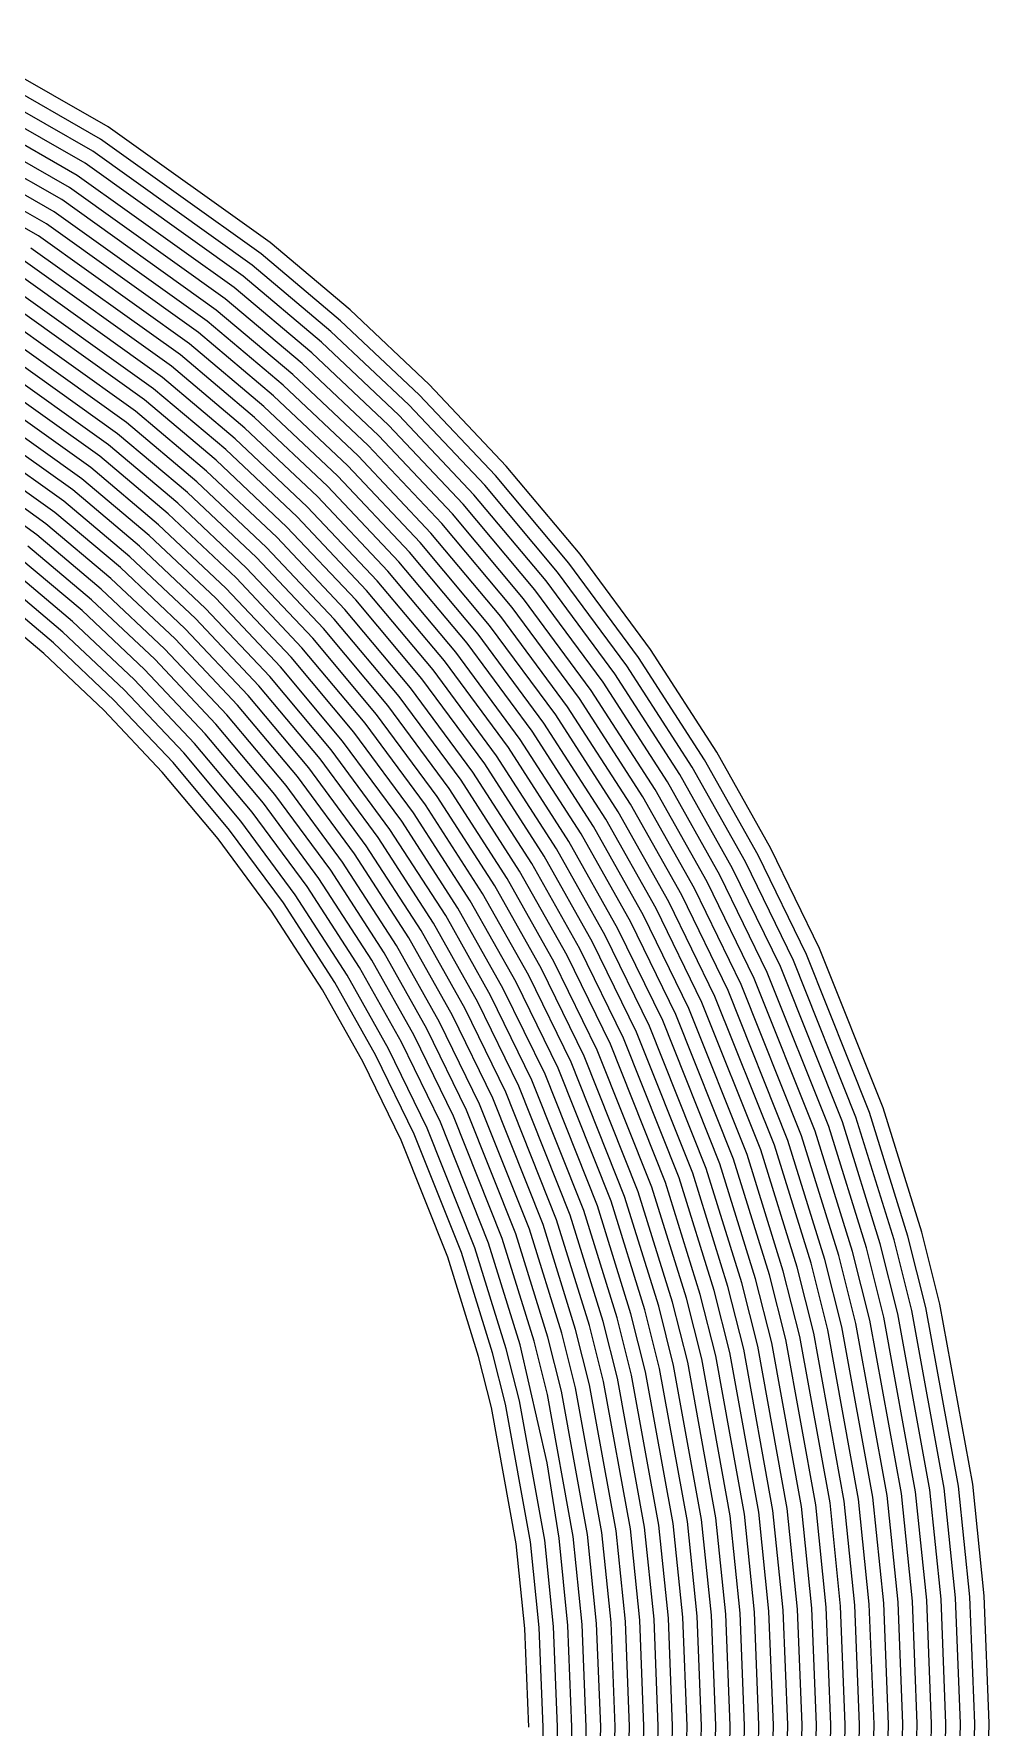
# Model space of a CAD drawing. Header units: metres. Extents: x -19 to 19, y -19.6 to 19.6.
# Drawn here: x -13.015 to -11.022, y -5.223 to -1.691 of the extents above; entities that cross this region are included whole.
import ezdxf

# ---------------------------------------------------------------- set-up
doc = ezdxf.new("R2010")
doc.units = ezdxf.units.M

msp = doc.modelspace()

# ---------------------------------------------------------------- linework, layer by layer
for p, q in [((-12.859789, -1.885251, 0.674715), (-13.199205, -1.691216, 0.678013)), ((-12.875955, -1.910529, 0.674203), (-13.212811, -1.717959, 0.677501)), ((-12.89212, -1.935807, 0.673692), (-13.226416, -1.744701, 0.67699)), ((-12.924452, -1.986363, 0.672668), (-13.253627, -1.798185, 0.675967)), ((-12.908286, -1.961085, 0.67318), (-13.240022, -1.771443, 0.676478)), ((-12.940618, -2.011641, 0.672157), (-13.267233, -1.824927, 0.675455)), ((-12.956784, -2.036919, 0.671645), (-13.280838, -1.851669, 0.674944)), ((-12.989116, -2.087475, 0.670622), (-13.308049, -1.905154, 0.673921)), ((-12.97295, -2.062197, 0.671133), (-13.294444, -1.878412, 0.674432)), ((-12.52231, -2.126461, 0.670274), (-12.859789, -1.885251, 0.674715)), ((-13.005281, -2.112753, 0.67011), (-13.321655, -1.931896, 0.673409)), ((-12.559736, -2.173376, 0.669258), (-12.89212, -1.935807, 0.673692)), ((-12.541023, -2.149918, 0.669766), (-12.875955, -1.910529, 0.674203)), ((-12.578448, -2.196833, 0.66875), (-12.908286, -1.961085, 0.67318)), ((-12.615873, -2.243747, 0.667734), (-12.940618, -2.011641, 0.672157)), ((-12.597161, -2.22029, 0.668242), (-12.924452, -1.986363, 0.672668)), ((-12.634586, -2.267204, 0.667226), (-12.956784, -2.036919, 0.671645)), ((-12.653299, -2.290661, 0.666718), (-12.97295, -2.062197, 0.671133)), ((-12.690724, -2.337575, 0.665703), (-13.005281, -2.112753, 0.67011)), ((-12.672011, -2.314118, 0.66621), (-12.989116, -2.087475, 0.670622)), ((-12.709436, -2.361032, 0.665195), (-13.021447, -2.138031, 0.669598)), ((-12.37531, -2.289526, 0.667001), (-12.541023, -2.149918, 0.669766)), ((-12.355337, -2.267131, 0.667505), (-12.52231, -2.126461, 0.670274)), ((-12.746862, -2.407946, 0.664179), (-13.053779, -2.188587, 0.668575)), ((-12.728149, -2.384489, 0.664687), (-13.037613, -2.163309, 0.669086)), ((-12.395283, -2.311921, 0.666498), (-12.559736, -2.173376, 0.669258)), ((-12.765574, -2.431403, 0.663671), (-13.069945, -2.213865, 0.668063)), ((-12.435228, -2.356711, 0.665491), (-12.597161, -2.22029, 0.668242)), ((-12.415255, -2.334316, 0.665994), (-12.578448, -2.196833, 0.66875)), ((-12.784287, -2.454861, 0.663163), (-13.086111, -2.239143, 0.667551)), ((-12.455201, -2.379106, 0.664987), (-12.615873, -2.243747, 0.667734)), ((-12.821712, -2.501775, 0.662147), (-13.118442, -2.289699, 0.666528)), ((-12.802999, -2.478318, 0.662655), (-13.102277, -2.264421, 0.66704)), ((-12.495147, -2.423896, 0.663981), (-12.653299, -2.290661, 0.666718)), ((-12.475174, -2.401501, 0.664484), (-12.634586, -2.267204, 0.667226)), ((-12.211511, -2.443976, 0.663791), (-12.37531, -2.289526, 0.667001)), ((-12.190296, -2.422753, 0.664288), (-12.355337, -2.267131, 0.667505)), ((-12.840425, -2.525232, 0.661639), (-13.134608, -2.314977, 0.666016)), ((-12.51512, -2.446291, 0.663477), (-12.672011, -2.314118, 0.66621)), ((-12.232726, -2.465199, 0.663295), (-12.395283, -2.311921, 0.666498)), ((-12.87785, -2.572146, 0.660623), (-13.16694, -2.365533, 0.664993)), ((-12.859137, -2.548689, 0.661131), (-13.150774, -2.340255, 0.665505)), ((-12.555066, -2.491081, 0.66247), (-12.709436, -2.361032, 0.665195)), ((-12.535093, -2.468686, 0.662974), (-12.690724, -2.337575, 0.665703)), ((-12.275156, -2.507646, 0.662302), (-12.435228, -2.356711, 0.665491)), ((-12.253941, -2.486422, 0.662798), (-12.415255, -2.334316, 0.665994)), ((-12.896562, -2.595603, 0.660115), (-13.183106, -2.390811, 0.664481)), ((-12.575039, -2.513476, 0.661967), (-12.728149, -2.384489, 0.664687)), ((-12.317587, -2.550092, 0.661309), (-12.475174, -2.401501, 0.664484)), ((-12.296371, -2.528869, 0.661805), (-12.455201, -2.379106, 0.664987)), ((-12.915275, -2.61906, 0.659607), (-13.199272, -2.416089, 0.66397)), ((-12.614985, -2.558266, 0.66096), (-12.765574, -2.431403, 0.663671)), ((-12.595012, -2.535871, 0.661463), (-12.746862, -2.407946, 0.664179)), ((-12.338802, -2.571315, 0.660812), (-12.495147, -2.423896, 0.663981)), ((-12.029703, -2.592767, 0.660591), (-12.190296, -2.422753, 0.664288)), ((-12.9527, -2.665974, 0.658591), (-13.231603, -2.466645, 0.662946)), ((-12.933988, -2.642517, 0.659099), (-13.215438, -2.441367, 0.663458)), ((-12.634957, -2.580661, 0.660457), (-12.784287, -2.454861, 0.663163)), ((-12.381232, -2.613762, 0.65982), (-12.535093, -2.468686, 0.662974)), ((-12.360017, -2.592539, 0.660316), (-12.51512, -2.446291, 0.663477)), ((-12.074552, -2.632652, 0.659618), (-12.232726, -2.465199, 0.663295)), ((-12.052127, -2.612709, 0.660104), (-12.211511, -2.443976, 0.663791)), ((-12.971413, -2.689431, 0.658083), (-13.247769, -2.491923, 0.662435)), ((-12.674903, -2.62545, 0.65945), (-12.821712, -2.501775, 0.662147)), ((-12.65493, -2.603055, 0.659953), (-12.802999, -2.478318, 0.662655)), ((-12.402447, -2.634985, 0.659323), (-12.555066, -2.491081, 0.66247)), ((-12.096976, -2.652594, 0.659131), (-12.253941, -2.486422, 0.662798)), ((-13.008838, -2.736345, 0.657068), (-13.280101, -2.542479, 0.661411)), ((-12.990125, -2.712888, 0.657575), (-13.263935, -2.517201, 0.661923)), ((-12.694876, -2.647845, 0.658946), (-12.840425, -2.525232, 0.661639)), ((-12.444877, -2.677432, 0.65833), (-12.595012, -2.535871, 0.661463)), ((-12.423662, -2.656208, 0.658827), (-12.575039, -2.513476, 0.661967)), ((-12.141825, -2.692479, 0.658158), (-12.296371, -2.528869, 0.661805)), ((-12.119401, -2.672537, 0.658644), (-12.275156, -2.507646, 0.662302)), ((-12.734822, -2.692635, 0.657939), (-12.87785, -2.572146, 0.660623)), ((-12.714849, -2.67024, 0.658443), (-12.859137, -2.548689, 0.661131)), ((-12.466092, -2.698655, 0.657834), (-12.614985, -2.558266, 0.66096)), ((-12.186674, -2.732365, 0.657184), (-12.338802, -2.571315, 0.660812)), ((-12.164249, -2.712422, 0.657671), (-12.317587, -2.550092, 0.661309)), ((-12.754795, -2.71503, 0.657436), (-12.896562, -2.595603, 0.660115)), ((-12.508523, -2.741101, 0.656841), (-12.65493, -2.603055, 0.659953)), ((-12.487308, -2.719878, 0.657337), (-12.634957, -2.580661, 0.660457)), ((-12.209098, -2.752307, 0.656698), (-12.360017, -2.592539, 0.660316)), ((-11.899225, -2.795202, 0.655902), (-12.052127, -2.612709, 0.660104)), ((-11.875637, -2.776647, 0.656374), (-12.029703, -2.592767, 0.660591)), ((-12.794741, -2.75982, 0.656429), (-12.933988, -2.642517, 0.659099)), ((-12.774768, -2.737425, 0.656933), (-12.915275, -2.61906, 0.659607)), ((-12.550953, -2.783548, 0.655848), (-12.694876, -2.647845, 0.658946)), ((-12.529738, -2.762325, 0.656345), (-12.674903, -2.62545, 0.65945)), ((-12.253947, -2.792192, 0.655725), (-12.402447, -2.634985, 0.659323)), ((-12.231523, -2.77225, 0.656211), (-12.381232, -2.613762, 0.65982)), ((-11.922812, -2.813756, 0.655429), (-12.074552, -2.632652, 0.659618)), ((-12.814714, -2.782215, 0.655926), (-12.9527, -2.665974, 0.658591)), ((-12.572168, -2.804771, 0.655352), (-12.714849, -2.67024, 0.658443)), ((-12.298796, -2.832077, 0.654751), (-12.444877, -2.677432, 0.65833)), ((-12.276372, -2.812135, 0.655238), (-12.423662, -2.656208, 0.658827)), ((-11.969986, -2.850865, 0.654484), (-12.119401, -2.672537, 0.658644)), ((-11.946399, -2.83231, 0.654957), (-12.096976, -2.652594, 0.659131)), ((-12.854659, -2.827005, 0.654919), (-12.990125, -2.712888, 0.657575)), ((-12.834687, -2.80461, 0.655422), (-12.971413, -2.689431, 0.658083)), ((-12.614598, -2.847217, 0.654359), (-12.754795, -2.71503, 0.657436)), ((-12.593383, -2.825994, 0.654855), (-12.734822, -2.692635, 0.657939)), ((-12.32122, -2.85202, 0.654265), (-12.466092, -2.698655, 0.657834)), ((-12.01716, -2.887974, 0.653539), (-12.164249, -2.712422, 0.657671)), ((-11.993573, -2.869419, 0.654011), (-12.141825, -2.692479, 0.658158)), ((-12.874632, -2.8494, 0.654416), (-13.008838, -2.736345, 0.657068)), ((-12.635813, -2.868441, 0.653862), (-12.774768, -2.737425, 0.656933)), ((-12.366069, -2.891905, 0.653291), (-12.508523, -2.741101, 0.656841)), ((-12.343645, -2.871963, 0.653778), (-12.487308, -2.719878, 0.657337)), ((-12.064334, -2.925082, 0.652593), (-12.209098, -2.752307, 0.656698)), ((-12.040747, -2.906528, 0.653066), (-12.186674, -2.732365, 0.657184)), ((-12.914578, -2.89419, 0.653409), (-13.046263, -2.78326, 0.656052)), ((-12.894605, -2.871795, 0.653912), (-13.027551, -2.759803, 0.65656)), ((-12.678244, -2.910887, 0.652869), (-12.814714, -2.782215, 0.655926)), ((-12.657029, -2.889664, 0.653366), (-12.794741, -2.75982, 0.656429)), ((-12.410918, -2.93179, 0.652318), (-12.550953, -2.783548, 0.655848)), ((-12.388494, -2.911848, 0.652805), (-12.529738, -2.762325, 0.656345)), ((-12.087921, -2.943637, 0.652121), (-12.231523, -2.77225, 0.656211)), ((-11.728912, -2.975263, 0.651568), (-11.875637, -2.776647, 0.656374)), ((-12.934551, -2.916585, 0.652905), (-13.064976, -2.806717, 0.655544)), ((-12.699459, -2.93211, 0.652373), (-12.834687, -2.80461, 0.655422)), ((-12.433342, -2.951733, 0.651831), (-12.572168, -2.804771, 0.655352)), ((-12.135096, -2.980746, 0.651176), (-12.276372, -2.812135, 0.655238)), ((-12.111509, -2.962191, 0.651648), (-12.253947, -2.792192, 0.655725)), ((-11.778301, -3.009373, 0.65066), (-11.922812, -2.813756, 0.655429)), ((-11.753607, -2.992318, 0.651114), (-11.899225, -2.795202, 0.655902)), ((-12.974497, -2.961375, 0.651898), (-13.102401, -2.853631, 0.654528)), ((-12.954524, -2.93898, 0.652402), (-13.083688, -2.830174, 0.655036)), ((-12.741889, -2.974557, 0.65138), (-12.874632, -2.8494, 0.654416)), ((-12.720674, -2.953334, 0.651877), (-12.854659, -2.827005, 0.654919)), ((-12.478191, -2.991618, 0.650858), (-12.614598, -2.847217, 0.654359)), ((-12.455767, -2.971676, 0.651345), (-12.593383, -2.825994, 0.654855)), ((-12.18227, -3.017855, 0.65023), (-12.32122, -2.85202, 0.654265)), ((-12.158683, -2.9993, 0.650703), (-12.298796, -2.832077, 0.654751)), ((-11.827691, -3.043482, 0.649752), (-11.969986, -2.850865, 0.654484)), ((-11.802996, -3.026427, 0.650206), (-11.946399, -2.83231, 0.654957)), ((-12.99447, -2.98377, 0.651395), (-13.121114, -2.877088, 0.65402)), ((-12.784319, -3.017003, 0.650387), (-12.914578, -2.89419, 0.653409)), ((-12.763104, -2.99578, 0.650884), (-12.894605, -2.871795, 0.653912)), ((-12.52304, -3.031503, 0.649885), (-12.657029, -2.889664, 0.653366)), ((-12.500616, -3.011561, 0.650371), (-12.635813, -2.868441, 0.653862)), ((-12.229444, -3.054963, 0.649285), (-12.366069, -2.891905, 0.653291)), ((-12.205857, -3.036409, 0.649758), (-12.343645, -2.871963, 0.653778)), ((-11.87708, -3.077592, 0.648844), (-12.01716, -2.887974, 0.653539)), ((-11.852385, -3.060537, 0.649298), (-11.993573, -2.869419, 0.654011)), ((-12.805534, -3.038227, 0.649891), (-12.934551, -2.916585, 0.652905)), ((-12.545464, -3.051446, 0.649398), (-12.678244, -2.910887, 0.652869)), ((-12.253031, -3.073518, 0.648813), (-12.388494, -2.911848, 0.652805)), ((-11.926469, -3.111701, 0.647937), (-12.064334, -2.925082, 0.652593)), ((-11.901775, -3.094646, 0.64839), (-12.040747, -2.906528, 0.653066)), ((-12.847965, -3.080673, 0.648898), (-12.974497, -2.961375, 0.651898)), ((-12.82675, -3.05945, 0.649394), (-12.954524, -2.93898, 0.652402)), ((-12.590313, -3.091331, 0.648425), (-12.720674, -2.953334, 0.651877)), ((-12.567889, -3.071388, 0.648912), (-12.699459, -2.93211, 0.652373)), ((-12.300206, -3.110627, 0.647867), (-12.433342, -2.951733, 0.651831)), ((-12.276618, -3.092072, 0.64834), (-12.410918, -2.93179, 0.652318)), ((-11.975858, -3.145811, 0.647029), (-12.111509, -2.962191, 0.651648)), ((-11.951164, -3.128756, 0.647483), (-12.087921, -2.943637, 0.652121)), ((-12.86918, -3.101896, 0.648401), (-12.99447, -2.98377, 0.651395)), ((-12.635162, -3.131216, 0.647452), (-12.763104, -2.99578, 0.650884)), ((-12.612738, -3.111274, 0.647938), (-12.741889, -2.974557, 0.65138)), ((-12.34738, -3.147735, 0.646922), (-12.478191, -2.991618, 0.650858)), ((-12.323793, -3.129181, 0.647395), (-12.455767, -2.971676, 0.651345)), ((-12.025248, -3.17992, 0.646121), (-12.158683, -2.9993, 0.650703)), ((-12.000553, -3.162865, 0.646575), (-12.135096, -2.980746, 0.651176)), ((-11.616217, -3.205173, 0.645653), (-11.753607, -2.992318, 0.651114)), ((-11.590513, -3.189683, 0.646085), (-11.728912, -2.975263, 0.651568)), ((-12.657587, -3.151159, 0.646965), (-12.784319, -3.017003, 0.650387)), ((-12.394554, -3.184844, 0.645977), (-12.52304, -3.031503, 0.649885)), ((-12.370967, -3.16629, 0.646449), (-12.500616, -3.011561, 0.650371)), ((-12.074637, -3.21403, 0.645213), (-12.205857, -3.036409, 0.649758)), ((-12.049942, -3.196975, 0.645667), (-12.18227, -3.017855, 0.65023)), ((-11.667626, -3.236153, 0.644789), (-11.802996, -3.026427, 0.650206)), ((-11.641922, -3.220663, 0.645221), (-11.778301, -3.009373, 0.65066)), ((-12.702435, -3.191044, 0.645992), (-12.82675, -3.05945, 0.649394)), ((-12.680011, -3.171101, 0.646478), (-12.805534, -3.038227, 0.649891)), ((-12.441728, -3.221953, 0.645032), (-12.567889, -3.071388, 0.648912)), ((-12.418141, -3.203399, 0.645504), (-12.545464, -3.051446, 0.649398)), ((-12.099332, -3.231084, 0.644759), (-12.229444, -3.054963, 0.649285)), ((-11.719035, -3.267133, 0.643925), (-11.852385, -3.060537, 0.649298)), ((-11.69333, -3.251643, 0.644357), (-11.827691, -3.043482, 0.649752)), ((-12.747284, -3.230929, 0.645018), (-12.86918, -3.101896, 0.648401)), ((-12.72486, -3.210986, 0.645505), (-12.847965, -3.080673, 0.648898)), ((-12.465315, -3.240508, 0.644559), (-12.590313, -3.091331, 0.648425)), ((-12.148721, -3.265194, 0.643851), (-12.276618, -3.092072, 0.64834)), ((-12.124026, -3.248139, 0.644305), (-12.253031, -3.073518, 0.648813)), ((-11.770443, -3.298113, 0.64306), (-11.901775, -3.094646, 0.64839)), ((-11.744739, -3.282623, 0.643493), (-11.87708, -3.077592, 0.648844)), ((-12.51249, -3.277616, 0.643614), (-12.635162, -3.131216, 0.647452)), ((-12.488903, -3.259062, 0.644086), (-12.612738, -3.111274, 0.647938)), ((-12.19811, -3.299303, 0.642943), (-12.323793, -3.129181, 0.647395)), ((-12.173416, -3.282249, 0.643397), (-12.300206, -3.110627, 0.647867)), ((-11.821852, -3.329093, 0.642196), (-11.951164, -3.128756, 0.647483)), ((-11.796148, -3.313603, 0.642628), (-11.926469, -3.111701, 0.647937)), ((-12.559664, -3.314725, 0.642668), (-12.680011, -3.171101, 0.646478)), ((-12.536077, -3.296171, 0.643141), (-12.657587, -3.151159, 0.646965)), ((-12.2475, -3.333413, 0.642035), (-12.370967, -3.16629, 0.646449)), ((-12.222805, -3.316358, 0.642489), (-12.34738, -3.147735, 0.646922)), ((-11.873261, -3.360073, 0.641332), (-12.000553, -3.162865, 0.646575)), ((-11.847556, -3.344583, 0.641764), (-11.975858, -3.145811, 0.647029)), ((-12.606838, -3.351834, 0.641723), (-12.72486, -3.210986, 0.645505)), ((-12.583251, -3.33328, 0.642196), (-12.702435, -3.191044, 0.645992)), ((-12.296889, -3.367522, 0.641128), (-12.418141, -3.203399, 0.645504)), ((-12.272194, -3.350468, 0.641581), (-12.394554, -3.184844, 0.645977)), ((-11.924669, -3.391053, 0.640468), (-12.049942, -3.196975, 0.645667)), ((-11.898965, -3.375563, 0.6409), (-12.025248, -3.17992, 0.646121)), ((-11.504179, -3.404457, 0.640265), (-11.616217, -3.205173, 0.645653)), ((-11.4776, -3.390525, 0.64067), (-11.590513, -3.189683, 0.646085)), ((-12.630425, -3.370388, 0.641251), (-12.747284, -3.230929, 0.645018)), ((-12.346278, -3.401632, 0.64022), (-12.465315, -3.240508, 0.644559)), ((-12.321584, -3.384577, 0.640674), (-12.441728, -3.221953, 0.645032)), ((-12.001782, -3.437523, 0.639171), (-12.124026, -3.248139, 0.644305)), ((-11.976078, -3.422033, 0.639603), (-12.099332, -3.231084, 0.644759)), ((-11.950374, -3.406543, 0.640035), (-12.074637, -3.21403, 0.645213)), ((-11.557339, -3.432322, 0.639454), (-11.667626, -3.236153, 0.644789)), ((-11.530759, -3.41839, 0.639859), (-11.641922, -3.220663, 0.645221)), ((-12.395668, -3.435741, 0.639312), (-12.51249, -3.277616, 0.643614)), ((-12.370973, -3.418687, 0.639766), (-12.488903, -3.259062, 0.644086)), ((-12.053191, -3.468502, 0.638307), (-12.173416, -3.282249, 0.643397)), ((-12.027486, -3.453013, 0.638739), (-12.148721, -3.265194, 0.643851)), ((-11.637079, -3.474119, 0.638238), (-11.744739, -3.282623, 0.643493)), ((-11.610499, -3.460186, 0.638643), (-11.719035, -3.267133, 0.643925)), ((-11.583919, -3.446254, 0.639049), (-11.69333, -3.251643, 0.644357)), ((-12.445057, -3.469851, 0.638404), (-12.559664, -3.314725, 0.642668)), ((-12.420362, -3.452796, 0.638858), (-12.536077, -3.296171, 0.643141)), ((-12.104599, -3.499482, 0.637443), (-12.222805, -3.316358, 0.642489)), ((-12.078895, -3.483992, 0.637875), (-12.19811, -3.299303, 0.642943)), ((-11.690238, -3.501983, 0.637427), (-11.796148, -3.313603, 0.642628)), ((-11.663658, -3.488051, 0.637832), (-11.770443, -3.298113, 0.64306)), ((-12.494446, -3.50396, 0.637496), (-12.606838, -3.351834, 0.641723)), ((-12.469751, -3.486906, 0.63795), (-12.583251, -3.33328, 0.642196)), ((-12.156008, -3.530462, 0.636578), (-12.272194, -3.350468, 0.641581)), ((-12.130304, -3.514972, 0.63701), (-12.2475, -3.333413, 0.642035)), ((-11.743398, -3.529848, 0.636616), (-11.847556, -3.344583, 0.641764)), ((-11.716818, -3.515915, 0.637021), (-11.821852, -3.329093, 0.642196)), ((-12.519141, -3.521015, 0.637042), (-12.630425, -3.370388, 0.641251)), ((-12.207417, -3.561442, 0.635714), (-12.321584, -3.384577, 0.640674)), ((-12.181712, -3.545952, 0.636146), (-12.296889, -3.367522, 0.641128)), ((-11.796558, -3.557712, 0.635805), (-11.898965, -3.375563, 0.6409)), ((-11.769978, -3.54378, 0.636211), (-11.873261, -3.360073, 0.641332)), ((-11.375893, -3.598896, 0.63477), (-11.4776, -3.390525, 0.64067)), ((-12.258825, -3.592422, 0.63485), (-12.370973, -3.418687, 0.639766)), ((-12.233121, -3.576932, 0.635282), (-12.346278, -3.401632, 0.64022)), ((-11.876297, -3.599509, 0.634589), (-11.976078, -3.422033, 0.639603)), ((-11.849717, -3.585576, 0.634994), (-11.950374, -3.406543, 0.640035)), ((-11.823137, -3.571644, 0.6354), (-11.924669, -3.391053, 0.640468)), ((-11.430454, -3.623889, 0.634013), (-11.530759, -3.41839, 0.639859)), ((-11.403174, -3.611392, 0.634391), (-11.504179, -3.404457, 0.640265)), ((-12.310234, -3.623402, 0.633985), (-12.420362, -3.452796, 0.638858)), ((-12.28453, -3.607912, 0.634418), (-12.395668, -3.435741, 0.639312)), ((-11.929457, -3.627373, 0.633778), (-12.027486, -3.453013, 0.638739)), ((-11.902877, -3.613441, 0.634184), (-12.001782, -3.437523, 0.639171)), ((-11.512296, -3.661377, 0.632879), (-11.610499, -3.460186, 0.638643)), ((-11.485015, -3.648881, 0.633257), (-11.583919, -3.446254, 0.639049)), ((-11.457735, -3.636385, 0.633635), (-11.557339, -3.432322, 0.639454)), ((-12.361643, -3.654382, 0.633121), (-12.469751, -3.486906, 0.63795)), ((-12.335938, -3.638892, 0.633553), (-12.445057, -3.469851, 0.638404)), ((-11.982616, -3.655238, 0.632967), (-12.078895, -3.483992, 0.637875)), ((-11.956037, -3.641305, 0.633373), (-12.053191, -3.468502, 0.638307)), ((-11.566857, -3.68637, 0.632123), (-11.663658, -3.488051, 0.637832)), ((-11.539576, -3.673874, 0.632501), (-11.637079, -3.474119, 0.638238)), ((-12.413051, -3.685362, 0.632257), (-12.519141, -3.521015, 0.637042)), ((-12.387347, -3.669872, 0.632689), (-12.494446, -3.50396, 0.637496)), ((-12.062356, -3.697034, 0.631751), (-12.156008, -3.530462, 0.636578)), ((-12.035776, -3.683102, 0.632157), (-12.130304, -3.514972, 0.63701)), ((-12.009196, -3.66917, 0.632562), (-12.104599, -3.499482, 0.637443)), ((-11.648699, -3.723859, 0.630988), (-11.743398, -3.529848, 0.636616)), ((-11.621418, -3.711362, 0.631367), (-11.716818, -3.515915, 0.637021)), ((-11.594137, -3.698866, 0.631745), (-11.690238, -3.501983, 0.637427)), ((-12.115516, -3.724899, 0.63094), (-12.207417, -3.561442, 0.635714)), ((-12.088936, -3.710967, 0.631346), (-12.181712, -3.545952, 0.636146)), ((-11.70326, -3.748851, 0.630232), (-11.796558, -3.557712, 0.635805)), ((-11.675979, -3.736355, 0.63061), (-11.769978, -3.54378, 0.636211)), ((-12.168675, -3.752763, 0.63013), (-12.258825, -3.592422, 0.63485)), ((-12.142095, -3.738831, 0.630535), (-12.233121, -3.576932, 0.635282)), ((-11.785101, -3.78634, 0.629098), (-11.876297, -3.599509, 0.634589)), ((-11.757821, -3.773844, 0.629476), (-11.849717, -3.585576, 0.634994)), ((-11.73054, -3.761348, 0.629854), (-11.823137, -3.571644, 0.6354)), ((-11.243218, -3.931103, 0.624764), (-11.375893, -3.598896, 0.63477)), ((-12.221835, -3.780628, 0.629319), (-12.310234, -3.623402, 0.633985)), ((-12.195255, -3.766696, 0.629724), (-12.28453, -3.607912, 0.634418)), ((-11.839662, -3.811333, 0.628342), (-11.929457, -3.627373, 0.633778)), ((-11.812382, -3.798836, 0.62872), (-11.902877, -3.613441, 0.634184)), ((-11.328383, -3.960315, 0.623822), (-11.457735, -3.636385, 0.633635)), ((-11.299994, -3.950578, 0.624136), (-11.430454, -3.623889, 0.634013)), ((-11.271606, -3.94084, 0.62445), (-11.403174, -3.611392, 0.634391)), ((-12.301574, -3.822425, 0.628103), (-12.387347, -3.669872, 0.632689)), ((-12.274995, -3.808492, 0.628508), (-12.361643, -3.654382, 0.633121)), ((-12.248415, -3.79456, 0.628913), (-12.335938, -3.638892, 0.633553)), ((-11.921504, -3.848821, 0.627207), (-12.009196, -3.66917, 0.632562)), ((-11.894223, -3.836325, 0.627585), (-11.982616, -3.655238, 0.632967)), ((-11.866943, -3.823829, 0.627964), (-11.956037, -3.641305, 0.633373)), ((-11.385159, -3.97979, 0.623193), (-11.512296, -3.661377, 0.632879)), ((-11.356771, -3.970053, 0.623507), (-11.485015, -3.648881, 0.633257)), ((-12.328154, -3.836357, 0.627697), (-12.413051, -3.685362, 0.632257)), ((-11.976065, -3.873814, 0.626451), (-12.062356, -3.697034, 0.631751)), ((-11.948785, -3.861318, 0.626829), (-12.035776, -3.683102, 0.632157)), ((-11.470323, -4.009002, 0.62225), (-11.594137, -3.698866, 0.631745)), ((-11.441935, -3.999265, 0.622564), (-11.566857, -3.68637, 0.632123)), ((-11.413547, -3.989527, 0.622879), (-11.539576, -3.673874, 0.632501)), ((-12.057907, -3.911303, 0.625317), (-12.142095, -3.738831, 0.630535)), ((-12.030626, -3.898806, 0.625695), (-12.115516, -3.724899, 0.63094)), ((-12.003346, -3.88631, 0.626073), (-12.088936, -3.710967, 0.631346)), ((-11.555488, -4.038215, 0.621307), (-11.675979, -3.736355, 0.63061)), ((-11.5271, -4.028477, 0.621622), (-11.648699, -3.723859, 0.630988)), ((-11.498712, -4.01874, 0.621936), (-11.621418, -3.711362, 0.631367)), ((-12.112468, -3.936295, 0.62456), (-12.195255, -3.766696, 0.629724)), ((-12.085187, -3.923799, 0.624939), (-12.168675, -3.752763, 0.63013)), ((-11.640652, -4.067427, 0.620364), (-11.757821, -3.773844, 0.629476)), ((-11.612264, -4.057689, 0.620679), (-11.73054, -3.761348, 0.629854)), ((-11.583876, -4.047952, 0.620993), (-11.70326, -3.748851, 0.630232)), ((-12.19431, -3.973784, 0.623426), (-12.274995, -3.808492, 0.628508)), ((-12.167029, -3.961288, 0.623804), (-12.248415, -3.79456, 0.628913)), ((-12.139748, -3.948791, 0.624182), (-12.221835, -3.780628, 0.629319)), ((-11.725817, -4.096639, 0.619422), (-11.839662, -3.811333, 0.628342)), ((-11.697429, -4.086902, 0.619736), (-11.812382, -3.798836, 0.62872)), ((-11.669041, -4.077164, 0.62005), (-11.785101, -3.78634, 0.629098)), ((-12.248871, -3.998776, 0.62267), (-12.328154, -3.836357, 0.627697)), ((-12.22159, -3.98628, 0.623048), (-12.301574, -3.822425, 0.628103)), ((-11.810981, -4.125851, 0.618479), (-11.921504, -3.848821, 0.627207)), ((-11.782593, -4.116114, 0.618793), (-11.894223, -3.836325, 0.627585)), ((-11.754205, -4.106377, 0.619107), (-11.866943, -3.823829, 0.627964)), ((-11.867758, -4.145326, 0.61785), (-11.976065, -3.873814, 0.626451)), ((-11.83937, -4.135589, 0.618164), (-11.948785, -3.861318, 0.626829)), ((-11.952922, -4.174539, 0.616907), (-12.057907, -3.911303, 0.625317)), ((-11.924534, -4.164801, 0.617222), (-12.030626, -3.898806, 0.625695)), ((-11.896146, -4.155064, 0.617536), (-12.003346, -3.88631, 0.626073)), ((-12.038087, -4.203751, 0.615965), (-12.139748, -3.948791, 0.624182)), ((-12.009699, -4.194013, 0.616279), (-12.112468, -3.936295, 0.62456)), ((-11.98131, -4.184276, 0.616593), (-12.085187, -3.923799, 0.624939)), ((-11.220492, -4.206811, 0.615885), (-11.299994, -3.950578, 0.624136)), ((-11.1916, -4.198699, 0.616159), (-11.271606, -3.94084, 0.62445)), ((-11.162708, -4.190586, 0.616434), (-11.243218, -3.931103, 0.624764)), ((-12.123251, -4.232963, 0.615022), (-12.22159, -3.98628, 0.623048)), ((-12.094863, -4.223226, 0.615336), (-12.19431, -3.973784, 0.623426)), ((-12.066475, -4.213488, 0.61565), (-12.167029, -3.961288, 0.623804)), ((-11.33606, -4.239263, 0.614787), (-11.413547, -3.989527, 0.622879)), ((-11.307168, -4.23115, 0.615061), (-11.385159, -3.97979, 0.623193)), ((-11.278276, -4.223037, 0.615336), (-11.356771, -3.970053, 0.623507)), ((-11.249384, -4.214924, 0.61561), (-11.328383, -3.960315, 0.623822)), ((-12.151639, -4.242701, 0.614707), (-12.248871, -3.998776, 0.62267)), ((-11.422736, -4.263602, 0.613963), (-11.498712, -4.01874, 0.621936)), ((-11.393844, -4.255489, 0.614238), (-11.470323, -4.009002, 0.62225)), ((-11.364952, -4.247376, 0.614512), (-11.441935, -3.999265, 0.622564)), ((-11.538305, -4.296053, 0.612865), (-11.612264, -4.057689, 0.620679)), ((-11.509413, -4.28794, 0.61314), (-11.583876, -4.047952, 0.620993)), ((-11.480521, -4.279827, 0.613414), (-11.555488, -4.038215, 0.621307)), ((-11.451628, -4.271715, 0.613689), (-11.5271, -4.028477, 0.621622)), ((-11.653873, -4.328505, 0.611767), (-11.725817, -4.096639, 0.619422)), ((-11.624981, -4.320392, 0.612042), (-11.697429, -4.086902, 0.619736)), ((-11.596089, -4.312279, 0.612316), (-11.669041, -4.077164, 0.62005)), ((-11.567197, -4.304166, 0.612591), (-11.640652, -4.067427, 0.620364)), ((-11.740549, -4.352843, 0.610944), (-11.810981, -4.125851, 0.618479)), ((-11.711657, -4.344731, 0.611218), (-11.782593, -4.116114, 0.618793)), ((-11.682765, -4.336618, 0.611493), (-11.754205, -4.106377, 0.619107)), ((-11.856118, -4.385295, 0.609846), (-11.924534, -4.164801, 0.617222)), ((-11.827226, -4.377182, 0.61012), (-11.896146, -4.155064, 0.617536)), ((-11.798334, -4.369069, 0.610395), (-11.867758, -4.145326, 0.61785)), ((-11.769441, -4.360956, 0.610669), (-11.83937, -4.135589, 0.618164)), ((-11.942794, -4.409634, 0.609022), (-12.009699, -4.194013, 0.616279)), ((-11.913902, -4.401521, 0.609297), (-11.98131, -4.184276, 0.616593)), ((-11.88501, -4.393408, 0.609571), (-11.952922, -4.174539, 0.616907)), ((-11.154014, -4.347619, 0.611171), (-11.1916, -4.198699, 0.616159)), ((-11.124772, -4.340895, 0.611404), (-11.162708, -4.190586, 0.616434)), ((-12.058362, -4.442085, 0.607924), (-12.123251, -4.232963, 0.615022)), ((-12.02947, -4.433972, 0.608199), (-12.094863, -4.223226, 0.615336)), ((-12.000578, -4.425859, 0.608473), (-12.066475, -4.213488, 0.61565)), ((-11.971686, -4.417746, 0.608748), (-12.038087, -4.203751, 0.615965)), ((-11.270984, -4.374517, 0.610237), (-11.307168, -4.23115, 0.615061)), ((-11.241742, -4.367793, 0.61047), (-11.278276, -4.223037, 0.615336)), ((-11.212499, -4.361068, 0.610704), (-11.249384, -4.214924, 0.61561)), ((-11.183257, -4.354344, 0.610937), (-11.220492, -4.206811, 0.615885)), ((-12.087254, -4.450198, 0.60765), (-12.151639, -4.242701, 0.614707)), ((-11.417197, -4.408139, 0.609069), (-11.451628, -4.271715, 0.613689)), ((-11.387954, -4.401415, 0.609303), (-11.422736, -4.263602, 0.613963)), ((-11.358712, -4.39469, 0.609536), (-11.393844, -4.255489, 0.614238)), ((-11.329469, -4.387966, 0.60977), (-11.364952, -4.247376, 0.614512)), ((-11.300227, -4.381241, 0.610003), (-11.33606, -4.239263, 0.614787)), ((-11.534167, -4.435037, 0.608135), (-11.567197, -4.304166, 0.612591)), ((-11.504924, -4.428312, 0.608369), (-11.538305, -4.296053, 0.612865)), ((-11.475682, -4.421588, 0.608602), (-11.509413, -4.28794, 0.61314)), ((-11.446439, -4.414863, 0.608836), (-11.480521, -4.279827, 0.613414)), ((-11.651136, -4.461934, 0.607201), (-11.682765, -4.336618, 0.611493)), ((-11.621894, -4.45521, 0.607434), (-11.653873, -4.328505, 0.611767)), ((-11.592652, -4.448485, 0.607668), (-11.624981, -4.320392, 0.612042)), ((-11.563409, -4.441761, 0.607902), (-11.596089, -4.312279, 0.612316)), ((-11.056532, -4.716617, 0.598176), (-11.124772, -4.340895, 0.611404)), ((-11.797349, -4.495556, 0.606033), (-11.827226, -4.377182, 0.61012)), ((-11.768106, -4.488832, 0.606267), (-11.798334, -4.369069, 0.610395)), ((-11.738864, -4.482107, 0.6065), (-11.769441, -4.360956, 0.610669)), ((-11.709621, -4.475383, 0.606734), (-11.740549, -4.352843, 0.610944)), ((-11.680379, -4.468659, 0.606967), (-11.711657, -4.344731, 0.611218)), ((-11.205329, -4.736004, 0.597467), (-11.270984, -4.374517, 0.610237)), ((-11.17557, -4.732127, 0.597609), (-11.241742, -4.367793, 0.61047)), ((-11.14581, -4.728249, 0.597751), (-11.212499, -4.361068, 0.610704)), ((-11.116051, -4.724372, 0.597892), (-11.183257, -4.354344, 0.610937)), ((-11.086291, -4.720494, 0.598034), (-11.154014, -4.347619, 0.611171)), ((-11.914319, -4.522454, 0.605099), (-11.942794, -4.409634, 0.609022)), ((-11.885076, -4.515729, 0.605333), (-11.913902, -4.401521, 0.609297)), ((-11.855834, -4.509005, 0.605566), (-11.88501, -4.393408, 0.609571)), ((-11.826591, -4.502281, 0.6058), (-11.856118, -4.385295, 0.609846)), ((-11.383886, -4.75927, 0.596616), (-11.446439, -4.414863, 0.608836)), ((-11.354127, -4.755392, 0.596758), (-11.417197, -4.408139, 0.609069)), ((-11.324367, -4.751515, 0.5969), (-11.387954, -4.401415, 0.609303)), ((-11.294608, -4.747637, 0.597042), (-11.358712, -4.39469, 0.609536)), ((-11.264848, -4.74376, 0.597183), (-11.329469, -4.387966, 0.60977)), ((-11.235089, -4.739882, 0.597325), (-11.300227, -4.381241, 0.610003)), ((-12.031289, -4.549352, 0.604189), (-12.058362, -4.442085, 0.607924)), ((-12.002046, -4.542628, 0.604415), (-12.02947, -4.433972, 0.608199)), ((-11.944521, -4.67169, 0.599793), (-12.000578, -4.425859, 0.608473)), ((-11.943561, -4.529178, 0.604867), (-11.971686, -4.417746, 0.608748)), ((-11.532684, -4.778658, 0.595908), (-11.592652, -4.448485, 0.607668)), ((-11.502924, -4.77478, 0.596049), (-11.563409, -4.441761, 0.607902)), ((-11.473165, -4.770903, 0.596191), (-11.534167, -4.435037, 0.608135)), ((-11.443405, -4.767025, 0.596333), (-11.504924, -4.428312, 0.608369)), ((-11.413646, -4.763147, 0.596475), (-11.475682, -4.421588, 0.608602)), ((-12.060531, -4.556077, 0.603963), (-12.087254, -4.450198, 0.60765)), ((-11.681481, -4.798046, 0.595199), (-11.738864, -4.482107, 0.6065)), ((-11.651722, -4.794168, 0.595341), (-11.709621, -4.475383, 0.606734)), ((-11.621962, -4.79029, 0.595482), (-11.680379, -4.468659, 0.606967)), ((-11.592203, -4.786413, 0.595624), (-11.651136, -4.461934, 0.607201)), ((-11.562443, -4.782535, 0.595766), (-11.621894, -4.45521, 0.607434)), ((-11.830279, -4.817433, 0.59449), (-11.885076, -4.515729, 0.605333)), ((-11.800519, -4.813556, 0.594632), (-11.855834, -4.509005, 0.605566)), ((-11.77076, -4.809678, 0.594774), (-11.826591, -4.502281, 0.6058)), ((-11.741, -4.805801, 0.594915), (-11.797349, -4.495556, 0.606033)), ((-11.711241, -4.801923, 0.595057), (-11.768106, -4.488832, 0.606267)), ((-12.008836, -4.840699, 0.593632), (-12.060531, -4.556077, 0.603963)), ((-11.979076, -4.836821, 0.59378), (-12.031289, -4.549352, 0.604189)), ((-11.949317, -4.832944, 0.593923), (-12.002046, -4.542628, 0.604415)), ((-11.889798, -4.825189, 0.594207), (-11.943561, -4.529178, 0.604867)), ((-11.860038, -4.821311, 0.594348), (-11.914319, -4.522454, 0.605099)), ((-11.919557, -4.829066, 0.594065), (-11.944521, -4.67169, 0.599793)), ((-11.152416, -4.957974, 0.589176), (-11.17557, -4.732127, 0.597609)), ((-11.122476, -4.955856, 0.589257), (-11.14581, -4.728249, 0.597751)), ((-11.092536, -4.953738, 0.589338), (-11.116051, -4.724372, 0.597892)), ((-11.062596, -4.95162, 0.589418), (-11.086291, -4.720494, 0.598034)), ((-11.032656, -4.949501, 0.589499), (-11.056532, -4.716617, 0.598176)), ((-11.421874, -4.977037, 0.588449), (-11.443405, -4.767025, 0.596333)), ((-11.391935, -4.974919, 0.58853), (-11.413646, -4.763147, 0.596475)), ((-11.361995, -4.972801, 0.588611), (-11.383886, -4.75927, 0.596616)), ((-11.332055, -4.970683, 0.588691), (-11.354127, -4.755392, 0.596758)), ((-11.302115, -4.968565, 0.588772), (-11.324367, -4.751515, 0.5969)), ((-11.272175, -4.966447, 0.588853), (-11.294608, -4.747637, 0.597042)), ((-11.242235, -4.964329, 0.588934), (-11.264848, -4.74376, 0.597183)), ((-11.212295, -4.96221, 0.589015), (-11.235089, -4.739882, 0.597325)), ((-11.182356, -4.960092, 0.589095), (-11.205329, -4.736004, 0.597467)), ((-11.691333, -4.996101, 0.587722), (-11.711241, -4.801923, 0.595057)), ((-11.661393, -4.993983, 0.587803), (-11.681481, -4.798046, 0.595199)), ((-11.631454, -4.991865, 0.587884), (-11.651722, -4.794168, 0.595341)), ((-11.601514, -4.989746, 0.587964), (-11.621962, -4.79029, 0.595482)), ((-11.571574, -4.987628, 0.588045), (-11.592203, -4.786413, 0.595624)), ((-11.541634, -4.98551, 0.588126), (-11.562443, -4.782535, 0.595766)), ((-11.511694, -4.983392, 0.588207), (-11.532684, -4.778658, 0.595908)), ((-11.481754, -4.981274, 0.588288), (-11.502924, -4.77478, 0.596049)), ((-11.451814, -4.979156, 0.588368), (-11.473165, -4.770903, 0.596191)), ((-11.960792, -5.015164, 0.586995), (-11.979076, -4.836821, 0.59378)), ((-11.930852, -5.013046, 0.587076), (-11.949317, -4.832944, 0.593923)), ((-11.900912, -5.010928, 0.587157), (-11.919557, -4.829066, 0.594065)), ((-11.870972, -5.00881, 0.587237), (-11.889798, -4.825189, 0.594207)), ((-11.841033, -5.006692, 0.587318), (-11.860038, -4.821311, 0.594348)), ((-11.811093, -5.004574, 0.587399), (-11.830279, -4.817433, 0.59449)), ((-11.781153, -5.002455, 0.58748), (-11.800519, -4.813556, 0.594632)), ((-11.751213, -5.000337, 0.587561), (-11.77076, -4.809678, 0.594774)), ((-11.721273, -4.998219, 0.587641), (-11.741, -4.805801, 0.594915)), ((-11.990732, -5.017282, 0.586914), (-12.008836, -4.840699, 0.593632)), ((-11.442399, -5.218623, 0.579039), (-11.451814, -4.979156, 0.588368)), ((-11.412386, -5.218367, 0.579048), (-11.421874, -4.977037, 0.588449)), ((-11.382373, -5.21811, 0.579057), (-11.391935, -4.974919, 0.58853)), ((-11.35236, -5.217854, 0.579066), (-11.361995, -4.972801, 0.588611)), ((-11.322347, -5.217597, 0.579075), (-11.332055, -4.970683, 0.588691)), ((-11.292334, -5.217341, 0.579085), (-11.302115, -4.968565, 0.588772)), ((-11.262321, -5.217084, 0.579094), (-11.272175, -4.966447, 0.588853)), ((-11.232308, -5.216828, 0.579103), (-11.242235, -4.964329, 0.588934)), ((-11.202295, -5.216571, 0.579112), (-11.212295, -4.96221, 0.589015)), ((-11.172281, -5.216315, 0.579121), (-11.182356, -4.960092, 0.589095)), ((-11.142268, -5.216059, 0.57913), (-11.152416, -4.957974, 0.589176)), ((-11.112255, -5.215802, 0.579139), (-11.122476, -4.955856, 0.589257)), ((-11.082242, -5.215546, 0.579148), (-11.092536, -4.953738, 0.589338)), ((-11.052229, -5.215289, 0.579157), (-11.062596, -4.95162, 0.589418)), ((-11.022216, -5.215033, 0.579166), (-11.032656, -4.949501, 0.589499)), ((-11.952621, -5.222983, 0.578885), (-11.960792, -5.015164, 0.586995)), ((-11.922608, -5.222727, 0.578894), (-11.930852, -5.013046, 0.587076)), ((-11.892595, -5.22247, 0.578903), (-11.900912, -5.010928, 0.587157)), ((-11.862582, -5.222214, 0.578912), (-11.870972, -5.00881, 0.587237)), ((-11.832569, -5.221957, 0.578921), (-11.841033, -5.006692, 0.587318)), ((-11.802556, -5.221701, 0.57893), (-11.811093, -5.004574, 0.587399)), ((-11.772543, -5.221444, 0.578939), (-11.781153, -5.002455, 0.58748)), ((-11.74253, -5.221188, 0.578948), (-11.751213, -5.000337, 0.587561)), ((-11.712517, -5.220931, 0.578957), (-11.721273, -4.998219, 0.587641)), ((-11.682504, -5.220675, 0.578966), (-11.691333, -4.996101, 0.587722)), ((-11.65249, -5.220418, 0.578975), (-11.661393, -4.993983, 0.587803)), ((-11.622477, -5.220162, 0.578985), (-11.631454, -4.991865, 0.587884)), ((-11.592464, -5.219906, 0.578994), (-11.601514, -4.989746, 0.587964)), ((-11.562451, -5.219649, 0.579003), (-11.571574, -4.987628, 0.588045)), ((-11.532438, -5.219393, 0.579012), (-11.541634, -4.98551, 0.588126)), ((-11.502425, -5.219136, 0.579021), (-11.511694, -4.983392, 0.588207)), ((-11.472412, -5.21888, 0.57903), (-11.481754, -4.981274, 0.588288)), ((-11.982634, -5.22324, 0.578876), (-11.990732, -5.017282, 0.586914)), ((-11.956353, -5.391162, 0.572076), (-11.952621, -5.222983, 0.578885)), ((-11.926379, -5.392667, 0.572014), (-11.922608, -5.222727, 0.578894)), ((-11.896405, -5.394171, 0.571951), (-11.892595, -5.22247, 0.578903)), ((-11.866431, -5.395676, 0.571888), (-11.862582, -5.222214, 0.578912)), ((-11.836457, -5.39718, 0.571826), (-11.832569, -5.221957, 0.578921)), ((-11.806483, -5.398685, 0.571763), (-11.802556, -5.221701, 0.57893)), ((-11.776509, -5.400189, 0.571701), (-11.772543, -5.221444, 0.578939)), ((-11.746535, -5.401694, 0.571638), (-11.74253, -5.221188, 0.578948)), ((-11.716561, -5.403198, 0.571575), (-11.712517, -5.220931, 0.578957)), ((-11.686587, -5.404703, 0.571513), (-11.682504, -5.220675, 0.578966)), ((-11.656613, -5.406207, 0.57145), (-11.65249, -5.220418, 0.578975)), ((-11.626639, -5.407712, 0.571387), (-11.622477, -5.220162, 0.578985)), ((-11.596665, -5.409216, 0.571325), (-11.592464, -5.219906, 0.578994)), ((-11.566691, -5.410721, 0.571262), (-11.562451, -5.219649, 0.579003)), ((-11.536717, -5.412225, 0.571199), (-11.532438, -5.219393, 0.579012)), ((-11.506743, -5.41373, 0.571137), (-11.502425, -5.219136, 0.579021)), ((-11.476769, -5.415234, 0.571074), (-11.472412, -5.21888, 0.57903)), ((-11.446795, -5.416739, 0.571011), (-11.442399, -5.218623, 0.579039)), ((-11.416821, -5.418243, 0.570949), (-11.412386, -5.218367, 0.579048)), ((-11.386847, -5.419748, 0.570886), (-11.382373, -5.21811, 0.579057)), ((-11.356873, -5.421252, 0.570823), (-11.35236, -5.217854, 0.579066)), ((-11.326899, -5.422757, 0.570761), (-11.322347, -5.217597, 0.579075)), ((-11.296925, -5.424261, 0.570698), (-11.292334, -5.217341, 0.579085)), ((-11.266951, -5.425766, 0.570636), (-11.262321, -5.217084, 0.579094)), ((-11.236977, -5.42727, 0.570573), (-11.232308, -5.216828, 0.579103)), ((-11.207003, -5.428775, 0.57051), (-11.202295, -5.216571, 0.579112)), ((-11.177029, -5.430279, 0.570448), (-11.172281, -5.216315, 0.579121)), ((-11.147055, -5.431784, 0.570385), (-11.142268, -5.216059, 0.57913)), ((-11.117081, -5.433288, 0.570322), (-11.112255, -5.215802, 0.579139)), ((-11.087107, -5.434793, 0.57026), (-11.082242, -5.215546, 0.579148)), ((-11.057133, -5.436297, 0.570197), (-11.052229, -5.215289, 0.579157)), ((-11.027159, -5.437802, 0.570134), (-11.022216, -5.215033, 0.579166))]:
    msp.add_line(p, q)

doc.saveas('drawing.dxf')
